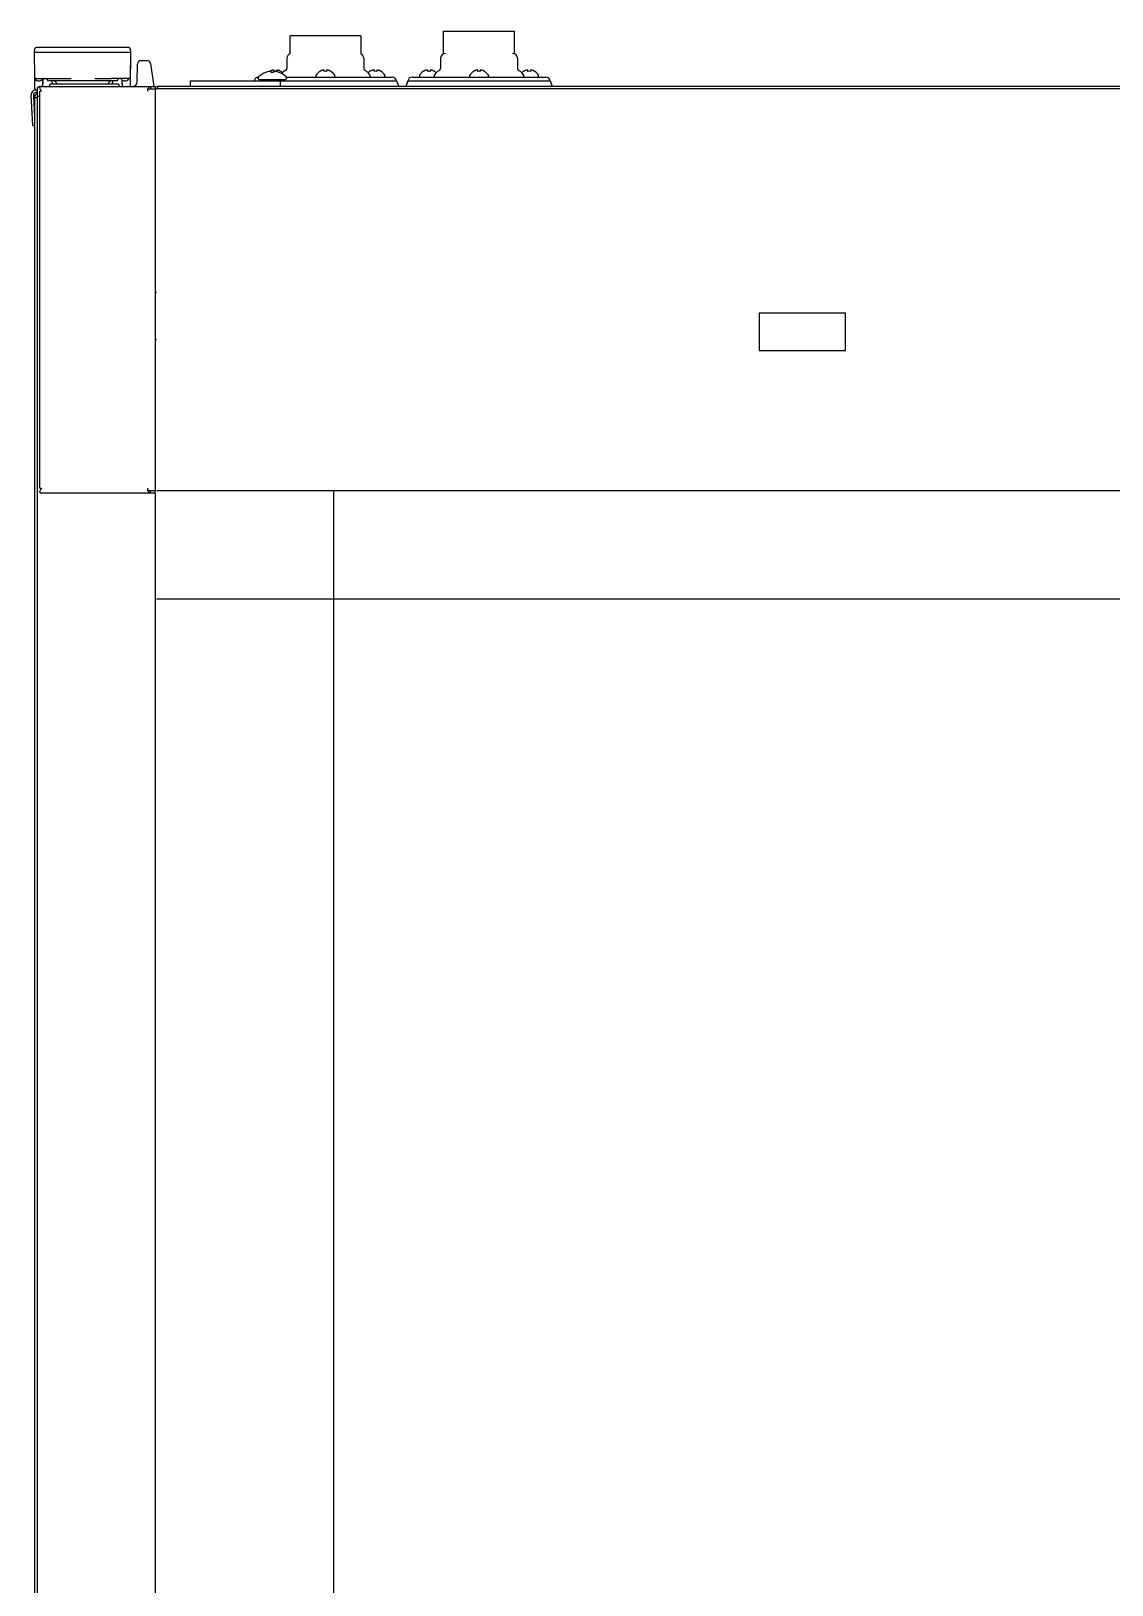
# Model space of a CAD drawing. Header units: millimetres. Extents: x 900 to 7803, y 2935 to 8583.
# Drawn here: x 4607 to 5064, y 6121 to 6779 of the extents above; entities that cross this region are included whole.
import ezdxf

# ---------------------------------------------------------------- set-up
doc = ezdxf.new("R2010")
doc.units = ezdxf.units.MM
doc.header["$LTSCALE"] = 676.148
doc.layers.get('0').update_dxf_attribs({"linetype": 'CONTINUOUS'})
for name, color, linetype in [('02___PRT_ALL_AXES', 7, 'CONTINUOUS'), ('ASSI', 7, 'CONTINUOUS'), ('GEOM', 7, 'CONTINUOUS')]:
    doc.layers.add(name, color=color, linetype=linetype)

msp = doc.modelspace()

# ---------------------------------------------------------------- linework, layer by layer
at = {"color": 7, "linetype": 'Continuous'}
for p, q in [((4781.52, 6769.4), (4781.52, 6779.03)), ((4781.52, 6779.03), (4811.52, 6779.03)), ((4811.52, 6769.4), (4811.52, 6779.03)), ((4608.61, 6759.53), (4608.52, 6770.03)), ((4649.02, 6770.03), (4648.93, 6759.53)), ((4651.86, 6757.5), (4651.99, 6765.06)), ((4653.49, 6766.53), (4656.11, 6766.53)), ((4657.59, 6765.24), (4658.95, 6755.55)), ((4706.37, 6761.56), (4706.37, 6761.57)), ((4708, 6761.98), (4708, 6762.01)), ((4708.62, 6761.56), (4708.62, 6761.87)), ((4709.62, 6761.87), (4709.62, 6761.56)), ((4709.73, 6762.53), (4709.71, 6762.54)), ((4709.8, 6761.98), (4709.8, 6762.53)), ((4710.8, 6762.53), (4710.8, 6761.98)), ((4710.87, 6762.53), (4710.8, 6762.53)), ((4711.87, 6761.57), (4711.87, 6761.56)), ((4712.6, 6762.01), (4712.6, 6761.98)), ((4729.22, 6761.98), (4729.22, 6762.01)), ((4730.95, 6762.53), (4730.93, 6762.54)), ((4731.02, 6761.98), (4731.02, 6762.53)), ((4732.02, 6762.53), (4732.02, 6761.98)), ((4732.09, 6762.53), (4732.02, 6762.53)), ((4733.82, 6762.01), (4733.82, 6761.98)), ((4750.44, 6761.98), (4750.44, 6762.01)), ((4752.17, 6762.53), (4752.14, 6762.54)), ((4752.24, 6761.98), (4752.24, 6762.53)), ((4753.24, 6762.53), (4753.24, 6761.98)), ((4753.31, 6762.53), (4753.24, 6762.53)), ((4755.04, 6762.01), (4755.04, 6761.98)), ((4773, 6761.98), (4773, 6762.01)), ((4774.73, 6762.53), (4774.71, 6762.54)), ((4774.8, 6761.98), (4774.8, 6762.53)), ((4775.8, 6762.53), (4775.8, 6761.98)), ((4775.87, 6762.53), (4775.8, 6762.53)), ((4777.6, 6762.01), (4777.6, 6761.98)), ((4794.22, 6761.98), (4794.22, 6762.01)), ((4795.95, 6762.53), (4795.93, 6762.54)), ((4796.02, 6761.98), (4796.02, 6762.53)), ((4797.02, 6762.53), (4797.02, 6761.98)), ((4797.09, 6762.53), (4797.02, 6762.53)), ((4798.82, 6762.01), (4798.82, 6761.98)), ((4815.44, 6761.98), (4815.44, 6762.01)), ((4817.17, 6762.53), (4817.14, 6762.54)), ((4817.24, 6761.98), (4817.24, 6762.53)), ((4818.24, 6762.53), (4818.24, 6761.98)), ((4818.31, 6762.53), (4818.24, 6762.53)), ((4820.04, 6762.01), (4820.04, 6761.98)), ((4608.65, 6754.53), (4608.63, 6757.13)), ((4609.11, 6759.03), (4617.02, 6759.03)), ((4609.56, 6754.03), (4609.15, 6754.03)), ((4610.77, 6755.53), (4610.57, 6755.53)), ((4611.95, 6757.35), (4611.79, 6755.53)), ((4611.99, 6757.84), (4612.06, 6758.58)), ((4643.77, 6756.53), (4615.27, 6756.53)), ((4615.92, 6758.03), (4615.94, 6757.84)), ((4616.05, 6756.53), (4616.03, 6756.79)), ((4648.43, 6759.03), (4641.02, 6759.03)), ((4641.6, 6757.84), (4641.62, 6758.02)), ((4645.5, 6758.32), (4645.55, 6757.84)), ((4645.75, 6755.53), (4645.59, 6757.35)), ((4648.92, 6758.41), (4648.91, 6757.93)), ((4648.92, 6759.29), (4648.92, 6759.19)), ((4648.92, 6758.91), (4648.92, 6758.53)), ((4703.12, 6759.03), (4703.12, 6759.32)), ((4703.62, 6758.53), (4714.62, 6758.53)), ((4715.12, 6759.03), (4715.12, 6759.32)), ((4609.52, 6751.53), (4609.52, 5116.53)), ((4609.52, 6751.53), (4610.7, 6751.53)), ((4659.52, 6583.53), (4659.52, 5116.53)), ((4735.02, 6584.53), (4735.02, 5398.53))]:
    msp.add_line(p, q, dxfattribs=at)
at = {"color": 2}
msp.add_line((5430.02, 6538.53), (4660.02, 6538.53), dxfattribs=at)
at = {"color": 7, "linetype": 'Continuous'}
msp.add_lwpolyline([(4657.59, 6765.25), (4657.57, 6765.38), (4657.55, 6765.43)], dxfattribs=at)
for centre, radius, start, end in [((4653.49, 6765.03), 1.5, 90.00028, 179), ((4656.11, 6765.03), 1.5, 24.1977, 90), ((4709.12, 6753.58), 8.44, 100.66216, 109.02708), ((4708.09, 6757.7), 4.2, 95.51796, 97.29216), ((4708.09, 6757.72), 4.18, 84.74852, 95.50581), ((4710.49, 6757.92), 4.75, 118.9687, 121.53408), ((4710.49, 6757.93), 4.75, 118.00738, 118.96837), ((4710.48, 6757.93), 4.75, 116.68125, 118.00741), ((4710.48, 6757.93), 4.74, 115.54022, 116.6812), ((4710.48, 6757.94), 4.74, 114.57218, 115.5402), ((4708.09, 6757.7), 4.2, 82.70766, 84.735), ((4710.48, 6757.94), 4.73, 113.31747, 114.5722), ((4710.48, 6757.95), 4.73, 112.54738, 113.31738), ((4709.12, 6753.58), 7.99, 86.41218, 93.58782), ((4710.47, 6757.95), 4.72, 111.00254, 112.54756), ((4710.47, 6757.96), 4.72, 110.5181, 111.00226), ((4710.47, 6757.97), 4.7, 108.46559, 110.51874), ((4710.46, 6757.99), 4.68, 107.37727, 108.46505), ((4710.46, 6758), 4.67, 106.39488, 107.37721), ((4710.45, 6758.03), 4.64, 104.31758, 106.39637), ((4709.55, 6760.54), 2.01, 95.14015, 97.27441), ((4709.55, 6760.56), 1.98, 94.28564, 95.13722), ((4709.55, 6760.57), 1.97, 93.02327, 94.28605), ((4709.55, 6760.58), 1.96, 91.9964, 93.02281), ((4709.55, 6760.59), 1.95, 90.92609, 91.9964), ((4709.55, 6760.59), 1.95, 88.84585, 90.92584), ((4709.55, 6760.59), 1.96, 87.62334, 88.84551), ((4710.15, 6757.7), 4.2, 95.26487, 97.29234), ((4709.55, 6760.58), 1.96, 86.78408, 87.62353), ((4709.55, 6760.57), 1.97, 85.39839, 86.78335), ((4709.55, 6760.54), 2.01, 82.72591, 84.7415), ((4710.15, 6757.72), 4.18, 84.49419, 95.25135), ((4710.3, 6758.22), 3.79, 82.40134, 97.59866), ((4710.15, 6757.7), 4.2, 82.70784, 84.48204), ((4709.12, 6753.58), 8.44, 70.97292, 79.33784), ((4711.05, 6760.56), 1.98, 94.60089, 95.25577), ((4711.05, 6760.57), 1.97, 93.21662, 94.60163), ((4711.05, 6760.58), 1.96, 92.37651, 93.21588), ((4711.05, 6760.59), 1.95, 91.15443, 92.37672), ((4711.05, 6760.59), 1.95, 89.07408, 91.15408), ((4711.05, 6760.59), 1.95, 88.00368, 89.07383), ((4711.05, 6760.58), 1.96, 86.97713, 88.00368), ((4711.05, 6760.57), 1.97, 85.71401, 86.97666), ((4711.05, 6760.56), 1.98, 84.86273, 85.7144), ((4711.05, 6760.54), 2.01, 82.72561, 84.85983), ((4710.15, 6758.03), 4.64, 73.60363, 75.68242), ((4710.15, 6758), 4.67, 72.62279, 73.60512), ((4710.14, 6757.99), 4.68, 71.53495, 72.62273), ((4710.13, 6757.97), 4.7, 69.48126, 71.53441), ((4710.13, 6757.96), 4.72, 68.99774, 69.4819), ((4710.13, 6757.95), 4.72, 67.45244, 68.99746), ((4709.12, 6753.58), 8.45, 46.22534, 71.00754), ((4710.12, 6757.95), 4.73, 66.68262, 67.45262), ((4710.12, 6757.94), 4.73, 65.4278, 66.68253), ((4710.12, 6757.94), 4.74, 64.45979, 65.42782), ((4710.12, 6757.93), 4.74, 63.3188, 64.45978), ((4710.12, 6757.93), 4.75, 61.99259, 63.31875), ((4710.12, 6757.93), 4.75, 61.03163, 61.99262), ((4710.11, 6757.92), 4.75, 58.46592, 61.0313), ((4731.71, 6757.92), 4.75, 118.9687, 121.53408), ((4731.7, 6757.93), 4.75, 118.00738, 118.96837), ((4731.7, 6757.93), 4.75, 116.68125, 118.00741), ((4731.7, 6757.93), 4.74, 115.54022, 116.6812), ((4731.7, 6757.94), 4.74, 114.57218, 115.5402), ((4731.7, 6757.94), 4.73, 113.31747, 114.5722), ((4731.69, 6757.95), 4.73, 112.54738, 113.31738), ((4731.69, 6757.95), 4.72, 111.00254, 112.54756), ((4731.69, 6757.96), 4.72, 110.5181, 111.00226), ((4731.68, 6757.97), 4.7, 108.46559, 110.51874), ((4731.68, 6757.99), 4.68, 107.37727, 108.46505), ((4731.67, 6758), 4.67, 106.39488, 107.37721), ((4731.67, 6758.03), 4.64, 104.31758, 106.39637), ((4730.77, 6760.54), 2.01, 95.14015, 97.27441), ((4730.77, 6760.56), 1.98, 94.28564, 95.13722), ((4730.77, 6760.57), 1.97, 93.02327, 94.28605), ((4730.77, 6760.58), 1.96, 91.9964, 93.02281), ((4730.77, 6760.59), 1.95, 90.92609, 91.9964), ((4730.77, 6760.59), 1.95, 88.84585, 90.92584), ((4730.77, 6760.59), 1.96, 87.62334, 88.84551), ((4730.77, 6760.58), 1.96, 86.78408, 87.62353), ((4730.77, 6760.57), 1.97, 85.39839, 86.78335), ((4730.76, 6760.54), 2.01, 82.72591, 84.7415), ((4731.52, 6758.22), 3.79, 82.40134, 97.59866), ((4732.27, 6760.56), 1.98, 94.60089, 95.25577), ((4732.27, 6760.57), 1.97, 93.21662, 94.60163), ((4732.27, 6760.58), 1.96, 92.37651, 93.21588), ((4732.27, 6760.59), 1.95, 91.15443, 92.37672), ((4732.27, 6760.59), 1.95, 89.07408, 91.15408), ((4732.27, 6760.59), 1.95, 88.00368, 89.07383), ((4732.27, 6760.58), 1.96, 86.97713, 88.00368), ((4732.27, 6760.57), 1.97, 85.71401, 86.97666), ((4732.27, 6760.56), 1.98, 84.86273, 85.7144), ((4732.26, 6760.54), 2.01, 82.72561, 84.85983), ((4731.37, 6758.03), 4.64, 73.60363, 75.68242), ((4731.36, 6758), 4.67, 72.62279, 73.60512), ((4731.36, 6757.99), 4.68, 71.53495, 72.62273), ((4731.35, 6757.97), 4.7, 69.48126, 71.53441), ((4731.35, 6757.96), 4.72, 68.99774, 69.4819), ((4731.35, 6757.95), 4.72, 67.45244, 68.99746), ((4731.34, 6757.95), 4.73, 66.68262, 67.45262), ((4731.34, 6757.94), 4.73, 65.4278, 66.68253), ((4731.34, 6757.94), 4.74, 64.45979, 65.42782), ((4731.34, 6757.93), 4.74, 63.3188, 64.45978), ((4731.34, 6757.93), 4.75, 61.99259, 63.31875), ((4731.33, 6757.93), 4.75, 61.03163, 61.99262), ((4731.33, 6757.92), 4.75, 58.46592, 61.0313), ((4752.92, 6757.92), 4.75, 118.9687, 121.53408), ((4752.92, 6757.93), 4.75, 118.00738, 118.96837), ((4752.92, 6757.93), 4.75, 116.68125, 118.00741), ((4752.92, 6757.93), 4.74, 115.54022, 116.6812), ((4752.92, 6757.94), 4.74, 114.57218, 115.5402), ((4752.91, 6757.94), 4.73, 113.31747, 114.5722), ((4752.91, 6757.95), 4.73, 112.54738, 113.31738), ((4752.91, 6757.95), 4.72, 111.00254, 112.54756), ((4752.91, 6757.96), 4.72, 110.5181, 111.00226), ((4752.9, 6757.97), 4.7, 108.46559, 110.51874), ((4752.9, 6757.99), 4.68, 107.37727, 108.46505), ((4752.89, 6758), 4.67, 106.39488, 107.37721), ((4752.88, 6758.03), 4.64, 104.31758, 106.39637), ((4751.99, 6760.54), 2.01, 95.14015, 97.27441), ((4751.99, 6760.56), 1.98, 94.28564, 95.13722), ((4751.99, 6760.57), 1.97, 93.02327, 94.28605), ((4751.99, 6760.58), 1.96, 91.9964, 93.02281), ((4751.99, 6760.59), 1.95, 90.92609, 91.9964), ((4751.99, 6760.59), 1.95, 88.84585, 90.92584), ((4751.99, 6760.59), 1.96, 87.62334, 88.84551), ((4751.99, 6760.58), 1.96, 86.78408, 87.62353), ((4751.98, 6760.57), 1.97, 85.39839, 86.78335), ((4751.98, 6760.54), 2.01, 82.72591, 84.7415), ((4752.74, 6758.22), 3.79, 82.40134, 97.59866), ((4753.49, 6760.56), 1.98, 94.60089, 95.25577), ((4753.49, 6760.57), 1.97, 93.21662, 94.60163), ((4753.49, 6760.58), 1.96, 92.37651, 93.21588), ((4753.49, 6760.59), 1.95, 91.15443, 92.37672), ((4753.49, 6760.59), 1.95, 89.07408, 91.15408), ((4753.49, 6760.59), 1.95, 88.00368, 89.07383), ((4753.49, 6760.58), 1.96, 86.97713, 88.00368), ((4753.49, 6760.57), 1.97, 85.71401, 86.97666), ((4753.48, 6760.56), 1.98, 84.86273, 85.7144), ((4753.48, 6760.54), 2.01, 82.72561, 84.85983), ((4752.59, 6758.03), 4.64, 73.60363, 75.68242), ((4752.58, 6758), 4.67, 72.62279, 73.60512), ((4752.58, 6757.99), 4.68, 71.53495, 72.62273), ((4752.57, 6757.97), 4.7, 69.48126, 71.53441), ((4752.57, 6757.96), 4.72, 68.99774, 69.4819), ((4752.56, 6757.95), 4.72, 67.45244, 68.99746), ((4752.56, 6757.95), 4.73, 66.68262, 67.45262), ((4752.56, 6757.94), 4.73, 65.4278, 66.68253), ((4752.56, 6757.94), 4.74, 64.45979, 65.42782), ((4752.55, 6757.93), 4.74, 63.3188, 64.45978), ((4752.55, 6757.93), 4.75, 61.99259, 63.31875), ((4752.55, 6757.93), 4.75, 61.03163, 61.99262), ((4752.55, 6757.92), 4.75, 58.46592, 61.0313), ((4775.49, 6757.92), 4.75, 118.9687, 121.53408), ((4775.49, 6757.93), 4.75, 118.00738, 118.96837), ((4775.48, 6757.93), 4.75, 116.68125, 118.00741), ((4775.48, 6757.93), 4.74, 115.54022, 116.6812), ((4775.48, 6757.94), 4.74, 114.57218, 115.5402), ((4775.48, 6757.94), 4.73, 113.31747, 114.5722), ((4775.48, 6757.95), 4.73, 112.54738, 113.31738), ((4775.47, 6757.95), 4.72, 111.00254, 112.54756), ((4775.47, 6757.96), 4.72, 110.5181, 111.00226), ((4775.47, 6757.97), 4.7, 108.46559, 110.51874), ((4775.46, 6757.99), 4.68, 107.37727, 108.46505), ((4775.46, 6758), 4.67, 106.39488, 107.37721), ((4775.45, 6758.03), 4.64, 104.31758, 106.39637), ((4774.55, 6760.54), 2.01, 95.14015, 97.27441), ((4774.55, 6760.56), 1.98, 94.28564, 95.13722), ((4774.55, 6760.57), 1.97, 93.02327, 94.28605), ((4774.55, 6760.58), 1.96, 91.9964, 93.02281), ((4774.55, 6760.59), 1.95, 90.92609, 91.9964), ((4774.55, 6760.59), 1.95, 88.84585, 90.92584), ((4774.55, 6760.59), 1.96, 87.62334, 88.84551), ((4774.55, 6760.58), 1.96, 86.78408, 87.62353), ((4774.55, 6760.57), 1.97, 85.39839, 86.78335), ((4774.55, 6760.54), 2.01, 82.72591, 84.7415), ((4775.3, 6758.22), 3.79, 82.40134, 97.59866), ((4776.05, 6760.56), 1.98, 94.60089, 95.25577), ((4776.05, 6760.57), 1.97, 93.21662, 94.60163), ((4776.05, 6760.58), 1.96, 92.37651, 93.21588), ((4776.05, 6760.59), 1.95, 91.15443, 92.37672), ((4776.05, 6760.59), 1.95, 89.07408, 91.15408), ((4776.05, 6760.59), 1.95, 88.00368, 89.07383), ((4776.05, 6760.58), 1.96, 86.97713, 88.00368), ((4776.05, 6760.57), 1.97, 85.71401, 86.97666), ((4776.05, 6760.56), 1.98, 84.86273, 85.7144), ((4776.05, 6760.54), 2.01, 82.72561, 84.85983), ((4775.15, 6758.03), 4.64, 73.60363, 75.68242), ((4775.15, 6758), 4.67, 72.62279, 73.60512), ((4775.14, 6757.99), 4.68, 71.53495, 72.62273), ((4775.13, 6757.97), 4.7, 69.48126, 71.53441), ((4775.13, 6757.96), 4.72, 68.99774, 69.4819), ((4775.13, 6757.95), 4.72, 67.45244, 68.99746), ((4775.12, 6757.95), 4.73, 66.68262, 67.45262), ((4775.12, 6757.94), 4.73, 65.4278, 66.68253), ((4775.12, 6757.94), 4.74, 64.45979, 65.42782), ((4775.12, 6757.93), 4.74, 63.3188, 64.45978), ((4775.12, 6757.93), 4.75, 61.99259, 63.31875), ((4775.12, 6757.93), 4.75, 61.03163, 61.99262), ((4775.11, 6757.92), 4.75, 58.46592, 61.0313), ((4796.71, 6757.92), 4.75, 118.9687, 121.53408), ((4796.7, 6757.93), 4.75, 118.00738, 118.96837), ((4796.7, 6757.93), 4.75, 116.68125, 118.00741), ((4796.7, 6757.93), 4.74, 115.54022, 116.6812), ((4796.7, 6757.94), 4.74, 114.57218, 115.5402), ((4796.7, 6757.94), 4.73, 113.31747, 114.5722), ((4796.69, 6757.95), 4.73, 112.54738, 113.31738), ((4796.69, 6757.95), 4.72, 111.00254, 112.54756), ((4796.69, 6757.96), 4.72, 110.5181, 111.00226), ((4796.68, 6757.97), 4.7, 108.46559, 110.51874), ((4796.68, 6757.99), 4.68, 107.37727, 108.46505), ((4796.67, 6758), 4.67, 106.39488, 107.37721), ((4796.67, 6758.03), 4.64, 104.31758, 106.39637), ((4795.77, 6760.54), 2.01, 95.14015, 97.27441), ((4795.77, 6760.56), 1.98, 94.28564, 95.13722), ((4795.77, 6760.57), 1.97, 93.02327, 94.28605), ((4795.77, 6760.58), 1.96, 91.9964, 93.02281), ((4795.77, 6760.59), 1.95, 90.92609, 91.9964), ((4795.77, 6760.59), 1.95, 88.84585, 90.92584), ((4795.77, 6760.59), 1.96, 87.62334, 88.84551), ((4795.77, 6760.58), 1.96, 86.78408, 87.62353), ((4795.77, 6760.57), 1.97, 85.39839, 86.78335), ((4795.76, 6760.54), 2.01, 82.72591, 84.7415), ((4796.52, 6758.22), 3.79, 82.40134, 97.59866), ((4797.27, 6760.56), 1.98, 94.60089, 95.25577), ((4797.27, 6760.57), 1.97, 93.21662, 94.60163), ((4797.27, 6760.58), 1.96, 92.37651, 93.21588), ((4797.27, 6760.59), 1.95, 91.15443, 92.37672), ((4797.27, 6760.59), 1.95, 89.07408, 91.15408), ((4797.27, 6760.59), 1.95, 88.00368, 89.07383), ((4797.27, 6760.58), 1.96, 86.97713, 88.00368), ((4797.27, 6760.57), 1.97, 85.71401, 86.97666), ((4797.27, 6760.56), 1.98, 84.86273, 85.7144), ((4797.26, 6760.54), 2.01, 82.72561, 84.85983), ((4796.37, 6758.03), 4.64, 73.60363, 75.68242), ((4796.36, 6758), 4.67, 72.62279, 73.60512), ((4796.36, 6757.99), 4.68, 71.53495, 72.62273), ((4796.35, 6757.97), 4.7, 69.48126, 71.53441), ((4796.35, 6757.96), 4.72, 68.99774, 69.4819), ((4796.35, 6757.95), 4.72, 67.45244, 68.99746), ((4796.34, 6757.95), 4.73, 66.68262, 67.45262), ((4796.34, 6757.94), 4.73, 65.4278, 66.68253), ((4796.34, 6757.94), 4.74, 64.45979, 65.42782), ((4796.34, 6757.93), 4.74, 63.3188, 64.45978), ((4796.34, 6757.93), 4.75, 61.99259, 63.31875), ((4796.33, 6757.93), 4.75, 61.03163, 61.99262), ((4796.33, 6757.92), 4.75, 58.46592, 61.0313), ((4817.92, 6757.92), 4.75, 118.9687, 121.53408), ((4817.92, 6757.93), 4.75, 118.00738, 118.96837), ((4817.92, 6757.93), 4.75, 116.68125, 118.00741), ((4817.92, 6757.93), 4.74, 115.54022, 116.6812), ((4817.92, 6757.94), 4.74, 114.57218, 115.5402), ((4817.91, 6757.94), 4.73, 113.31747, 114.5722), ((4817.91, 6757.95), 4.73, 112.54738, 113.31738), ((4817.91, 6757.95), 4.72, 111.00254, 112.54756), ((4817.91, 6757.96), 4.72, 110.5181, 111.00226), ((4817.9, 6757.97), 4.7, 108.46559, 110.51874), ((4817.9, 6757.99), 4.68, 107.37727, 108.46505), ((4817.89, 6758), 4.67, 106.39488, 107.37721), ((4817.88, 6758.03), 4.64, 104.31758, 106.39637), ((4816.99, 6760.54), 2.01, 95.14015, 97.27441), ((4816.99, 6760.56), 1.98, 94.28564, 95.13722), ((4816.99, 6760.57), 1.97, 93.02327, 94.28605), ((4816.99, 6760.58), 1.96, 91.9964, 93.02281), ((4816.99, 6760.59), 1.95, 90.92609, 91.9964), ((4816.99, 6760.59), 1.95, 88.84585, 90.92584), ((4816.99, 6760.59), 1.96, 87.62334, 88.84551), ((4816.99, 6760.58), 1.96, 86.78408, 87.62353), ((4816.98, 6760.57), 1.97, 85.39839, 86.78335), ((4816.98, 6760.54), 2.01, 82.72591, 84.7415), ((4817.74, 6758.22), 3.79, 82.40134, 97.59866), ((4818.49, 6760.56), 1.98, 94.60089, 95.25577), ((4818.49, 6760.57), 1.97, 93.21662, 94.60163), ((4818.49, 6760.58), 1.96, 92.37651, 93.21588), ((4818.49, 6760.59), 1.95, 91.15443, 92.37672), ((4818.49, 6760.59), 1.95, 89.07408, 91.15408), ((4818.49, 6760.59), 1.95, 88.00368, 89.07383), ((4818.49, 6760.58), 1.96, 86.97713, 88.00368), ((4818.49, 6760.57), 1.97, 85.71401, 86.97666), ((4818.48, 6760.56), 1.98, 84.86273, 85.7144), ((4818.48, 6760.54), 2.01, 82.72561, 84.85983), ((4817.59, 6758.03), 4.64, 73.60363, 75.68242), ((4817.58, 6758), 4.67, 72.62279, 73.60512), ((4817.58, 6757.99), 4.68, 71.53495, 72.62273), ((4817.57, 6757.97), 4.7, 69.48126, 71.53441), ((4817.57, 6757.96), 4.72, 68.99774, 69.4819), ((4817.56, 6757.95), 4.72, 67.45244, 68.99746), ((4817.56, 6757.95), 4.73, 66.68262, 67.45262), ((4817.56, 6757.94), 4.73, 65.4278, 66.68253), ((4817.56, 6757.94), 4.74, 64.45979, 65.42782), ((4817.55, 6757.93), 4.74, 63.3188, 64.45978), ((4817.55, 6757.93), 4.75, 61.99259, 63.31875), ((4817.55, 6757.93), 4.75, 61.03163, 61.99262), ((4817.55, 6757.92), 4.75, 58.46592, 61.0313), ((4609.11, 6759.53), 0.5, 180.5, 270), ((4609.15, 6754.53), 0.5, 180.5, 270), ((4609.65, 6754.53), 0.5, 240.05943, 259.03972), ((4610.57, 6754.53), 1, 90.00276, 179.00005), ((4612.55, 6758.53), 0.5, 124.16928, 154.56001), ((4615.27, 6756.03), 0.5, 89.99945, 180), ((4615.27, 6755.74), 0.5, 180, 202.49993), ((4616.1, 6756.03), 2, 14.57995, 90), ((4641.44, 6756.03), 2, 90, 165.42005), ((4643.77, 6756.03), 0.5, 0, 90.00055), ((4643.77, 6755.74), 0.5, 337.50007, 360), ((4648.43, 6759.53), 0.5, 270, 359.5), ((4649.86, 6757.53), 2, 269.99974, 359), ((4703.62, 6759.32), 0.5, 133.77466, 180), ((4703.62, 6759.03), 0.5, 180, 270), ((4714.62, 6759.03), 0.5, 270, 360), ((4714.62, 6759.32), 0.5, 0, 46.22534)]:
    msp.add_arc(centre, radius, start, end, dxfattribs=at)
at = {"layer": '02___PRT_ALL_AXES', "color": 7, "linetype": 'Continuous'}
for p, q in [((4614.77, 6756.03), (4614.77, 6755.74)), ((4644.27, 6756.03), (4644.27, 6755.74))]:
    msp.add_line(p, q, dxfattribs=at)
at = {"layer": 'ASSI', "color": 7, "linetype": 'Continuous'}
for p, q in [((4703.12, 6759.32), (4703.12, 6759.03)), ((4706.12, 6758.53), (4706.12, 6758.03)), ((4712.12, 6758.53), (4712.12, 6758.03)), ((4715.12, 6759.32), (4715.12, 6759.03)), ((4727.52, 6760.13), (4727.52, 6759.93)), ((4735.52, 6760.13), (4735.52, 6759.93)), ((4756.74, 6760.13), (4756.74, 6759.93)), ((4771.3, 6760.13), (4771.3, 6759.93)), ((4792.52, 6760.13), (4792.52, 6759.93)), ((4800.52, 6760.13), (4800.52, 6759.93)), ((4821.74, 6760.13), (4821.74, 6759.93))]:
    msp.add_line(p, q, dxfattribs=at)
at = {"layer": 'ASSI', "linetype": 'Continuous'}
for p, q in [((4712.52, 6757.95), (4761.6, 6757.95)), ((4715.07, 6759.53), (4759.82, 6759.53)), ((4761.6, 6757.95), (4762.53, 6755.53)), ((4766.43, 6757.95), (4765.51, 6755.53)), ((4766.43, 6757.95), (4826.6, 6757.95)), ((4768.22, 6759.53), (4824.82, 6759.53)), ((4826.6, 6757.95), (4827.53, 6755.53))]:
    msp.add_line(p, q, dxfattribs=at)
at = {"layer": 'ASSI', "color": 7, "linetype": 'Continuous'}
for centre, radius, start, end in [((4717.32, 6767.53), 2.05, 113.17383, 180), ((4745.72, 6767.53), 2.05, 0, 66.82617), ((4782.32, 6767.53), 2.05, 90, 180), ((4810.72, 6767.53), 2.05, 0, 90), ((4709.12, 6753.58), 8.45, 108.99246, 133.77466), ((4710.5, 6757.91), 4.8, 121.45793, 123.75868), ((4709.12, 6753.58), 8.45, 46.22534, 71.00754), ((4710.1, 6757.91), 4.8, 46.60031, 58.54207), ((4716.52, 6758.53), 4.25, 113.95008, 143.88816), ((4731.72, 6757.91), 4.8, 121.45793, 149.69882), ((4731.32, 6757.91), 4.8, 30.30118, 58.54207), ((4746.52, 6758.53), 4.25, 13.6627, 66.04992), ((4752.93, 6757.91), 4.8, 121.45793, 133.36604), ((4752.54, 6757.91), 4.8, 30.30118, 58.54207), ((4775.5, 6757.91), 4.8, 121.45793, 149.69882), ((4781.52, 6758.53), 4.25, 113.95008, 166.3373), ((4775.1, 6757.91), 4.8, 46.60031, 58.54207), ((4796.72, 6757.91), 4.8, 121.45793, 149.69882), ((4796.32, 6757.91), 4.8, 30.30118, 58.54207), ((4811.52, 6758.53), 4.25, 13.6627, 66.04992), ((4817.93, 6757.91), 4.8, 121.45793, 133.36604), ((4817.54, 6757.91), 4.8, 30.30118, 58.54207), ((4727.92, 6760.13), 0.4, 149.69882, 180), ((4727.92, 6759.93), 0.4, 180, 270), ((4735.12, 6759.93), 0.4, 270, 360), ((4735.12, 6760.13), 0.4, 0, 30.30118), ((4756.34, 6759.93), 0.4, 270, 360), ((4756.34, 6760.13), 0.4, 0, 30.30118), ((4771.7, 6760.13), 0.4, 149.69882, 180), ((4771.7, 6759.93), 0.4, 180, 270), ((4792.92, 6760.13), 0.4, 149.69882, 180), ((4792.92, 6759.93), 0.4, 180, 270), ((4800.12, 6759.93), 0.4, 270, 360), ((4800.12, 6760.13), 0.4, 0, 30.30118), ((4821.34, 6759.93), 0.4, 270, 360), ((4821.34, 6760.13), 0.4, 0, 30.30118)]:
    msp.add_arc(centre, radius, start, end, dxfattribs=at)
at = {"layer": 'ASSI', "linetype": 'Continuous'}
for centre, start, end in [((4703.22, 6757.73), 91.69651, 170.32954), ((4759.82, 6757.73), 6.99433, 90), ((4768.22, 6757.73), 90, 173.00567), ((4824.82, 6757.73), 6.99433, 90)]:
    msp.add_arc(centre, 1.8, start, end, dxfattribs=at)
at = {"layer": 'GEOM', "color": 7, "linetype": 'Continuous'}
for p, q in [((4716.52, 6777.03), (4716.52, 6769.4)), ((4746.52, 6777.03), (4716.52, 6777.03)), ((4746.52, 6777.03), (4746.52, 6769.4)), ((4608.52, 6770.03), (4608.6, 6771.56)), ((4649.02, 6770.03), (4608.52, 6770.03)), ((4648.44, 6772.03), (4609.1, 6772.03)), ((4649.02, 6770.03), (4648.89, 6755.53)), ((4648.94, 6771.56), (4649.02, 6770.03)), ((4715.27, 6767.53), (4715.27, 6763.15)), ((4747.77, 6767.53), (4747.77, 6763.15)), ((4780.27, 6767.53), (4780.27, 6763.15)), ((4812.77, 6767.53), (4812.77, 6763.15)), ((4608.65, 6754.53), (4608.61, 6759.53)), ((4608.77, 6759.17), (4608.77, 6759.03)), ((4609.57, 6754.55), (4609.52, 6751.73)), ((4609.77, 6758.03), (4610.66, 6758.03)), ((4611.79, 6755.53), (4612.06, 6758.57)), ((4643.27, 6758.03), (4614.27, 6758.03)), ((4616.05, 6756.53), (4615.92, 6758.03)), ((4617.02, 6759.03), (4624.02, 6759.03)), ((4634.01, 6759.03), (4641.02, 6759.03)), ((4641.49, 6756.53), (4641.62, 6758.02)), ((4645.75, 6755.53), (4645.5, 6758.32)), ((4646.38, 6758.03), (4647.27, 6758.03)), ((4657.52, 6755.53), (4657.52, 6754.53)), ((4659.5, 6755.53), (4659.5, 6754.53)), ((5417.02, 6755.53), (4660.02, 6755.53)), ((4660.02, 6755.53), (4660.86, 6754.69)), ((5417.02, 6754.53), (4660.02, 6754.53)), ((4660.86, 6754.69), (4660.97, 6754.58)), ((4608.02, 6751.98), (4608.52, 6742.46)), ((4609.54, 6753.03), (4609.02, 6753.03)), ((4607.7, 6739.03), (4608.52, 6739.07)), ((4659.52, 6668.53), (4660.02, 6668.53)), ((4915.06, 6659.7), (4915.06, 6643.8)), ((4951.56, 6659.7), (4915.06, 6659.7)), ((4951.56, 6643.8), (4951.56, 6659.7)), ((4659.52, 6648.53), (4660.02, 6648.53)), ((4915.06, 6643.8), (4951.56, 6643.8)), ((4657.52, 6583.53), (4657.52, 6584.53)), ((4659.5, 6583.53), (4659.5, 6584.53)), ((4660.02, 6584.53), (5417.02, 6584.53))]:
    msp.add_line(p, q, dxfattribs=at)
at = {"layer": 'GEOM', "linetype": 'Continuous'}
for p, q in [((4609.15, 6754.03), (4609.02, 6754.03)), ((4611.08, 6755.53), (4659.5, 6755.53)), ((4656.27, 6754.53), (4656.27, 6753.53)), ((4656.27, 6754.53), (4660.02, 6754.53)), ((4659.52, 6754.53), (4659.52, 6584.53)), ((4674.52, 6755.53), (4674.52, 6758.03)), ((4674.52, 6758.03), (4712.52, 6758.03)), ((4712.52, 6755.53), (4712.52, 6758.03)), ((4761.6, 6757.95), (4762.53, 6755.53)), ((4766.43, 6757.95), (4765.51, 6755.53)), ((4826.6, 6757.95), (4827.53, 6755.53)), ((4607.7, 6739.03), (4607.02, 6751.93)), ((4608.52, 6750.93), (4608.52, 5088.63)), ((4608.52, 6750.93), (4609.52, 6750.93)), ((4610.7, 6585.53), (4610.7, 6753.53)), ((4611.45, 6753.53), (4610.7, 6753.53)), ((4610.7, 6585.53), (4611.45, 6585.53)), ((4659.5, 6583.53), (4611.08, 6583.53)), ((4656.27, 6585.53), (4656.27, 6584.53)), ((4656.27, 6584.53), (4659.67, 6584.53))]:
    msp.add_line(p, q, dxfattribs=at)
at = {"layer": 'GEOM', "color": 7, "linetype": 'Continuous'}
for centre, radius, start, end in [((4609.1, 6771.53), 0.5, 90, 177), ((4648.44, 6771.53), 0.5, 3, 90), ((4716.52, 6758.53), 4.25, 113.95008, 143.90369), ((4714.47, 6763.15), 0.8, 293.95008, 360), ((4748.57, 6763.15), 0.8, 180, 246.04992), ((4781.52, 6758.53), 4.25, 113.95008, 166.35088), ((4779.47, 6763.15), 0.8, 293.95008, 360), ((4813.57, 6763.15), 0.8, 180, 246.04992), ((4609.77, 6759.03), 1, 180, 269.98298), ((4610.66, 6759.53), 1.5, 270, 340.51017), ((4612.55, 6758.53), 0.5, 90, 175.01983), ((4613.27, 6758.53), 0.5, 0, 90), ((4614.27, 6758.53), 0.5, 180, 270.00005), ((4643.27, 6758.53), 0.5, 269.99995, 360), ((4644.27, 6758.53), 0.5, 90, 180), ((4646.38, 6759.53), 1.5, 199.48984, 270), ((4647.27, 6759.03), 1, 270.01718, 360), ((4609.02, 6752.03), 1, 90, 183), ((4609.72, 6751.73), 0.2, 179.00034, 269.98058)]:
    msp.add_arc(centre, radius, start, end, dxfattribs=at)
at = {"layer": 'GEOM', "linetype": 'Continuous'}
for centre, radius, start, end in [((4609.02, 6752.03), 2, 90, 183), ((4617.92, 6758.21), 8, 204.86605, 208.02045), ((4617.43, 6757.96), 7.45, 208.06108, 208.3798), ((4617.06, 6757.75), 7.02, 208.3473, 212.23057), ((4616.76, 6757.57), 6.67, 212.26424, 213.51695), ((4610.52, 6750.93), 2, 119.37093, 180), ((4616.64, 6757.49), 6.53, 213.50292, 217.28689), ((4617.92, 6580.85), 8, 151.97955, 155.13395), ((4617.43, 6581.11), 7.45, 151.6202, 151.93892), ((4617.06, 6581.31), 7.02, 147.76943, 151.6527), ((4616.76, 6581.49), 6.67, 146.48305, 147.73576), ((4616.64, 6581.58), 6.53, 142.71311, 146.49708)]:
    msp.add_arc(centre, radius, start, end, dxfattribs=at)
for points, knots in [([(4611.08, 6755.53), (4610.93, 6755.53), (4610.59, 6755.38), (4610.59, 6754.99), (4610.66, 6754.85)], [0, 0, 0, 0, 0.483934, 1, 1, 1, 1]), ([(4657.52, 6755.53), (4657.26, 6755.53), (4656.9, 6755.32), (4656.69, 6755.03), (4656.63, 6754.95)], [0, 0, 0, 0, 0.712046, 1, 1, 1, 1]), ([(4610.66, 6584.22), (4610.59, 6584.07), (4610.59, 6583.69), (4610.93, 6583.53), (4611.08, 6583.53)], [0, 0, 0, 0, 0.516066, 1, 1, 1, 1]), ([(4657.52, 6583.53), (4657.26, 6583.53), (4656.9, 6583.74), (4656.69, 6584.03), (4656.63, 6584.12)], [0, 0, 0, 0, 0.712046, 1, 1, 1, 1])]:
    msp.add_open_spline(points, degree=3, knots=knots, dxfattribs=at)
for points in [[(4656.63, 6754.95), (4656.55, 6754.82), (4656.49, 6754.68), (4656.43, 6754.53)], [(4656.43, 6584.53), (4656.49, 6584.39), (4656.55, 6584.25), (4656.63, 6584.12)]]:
    msp.add_open_spline(points, degree=3, dxfattribs=at)

doc.saveas('drawing.dxf')
